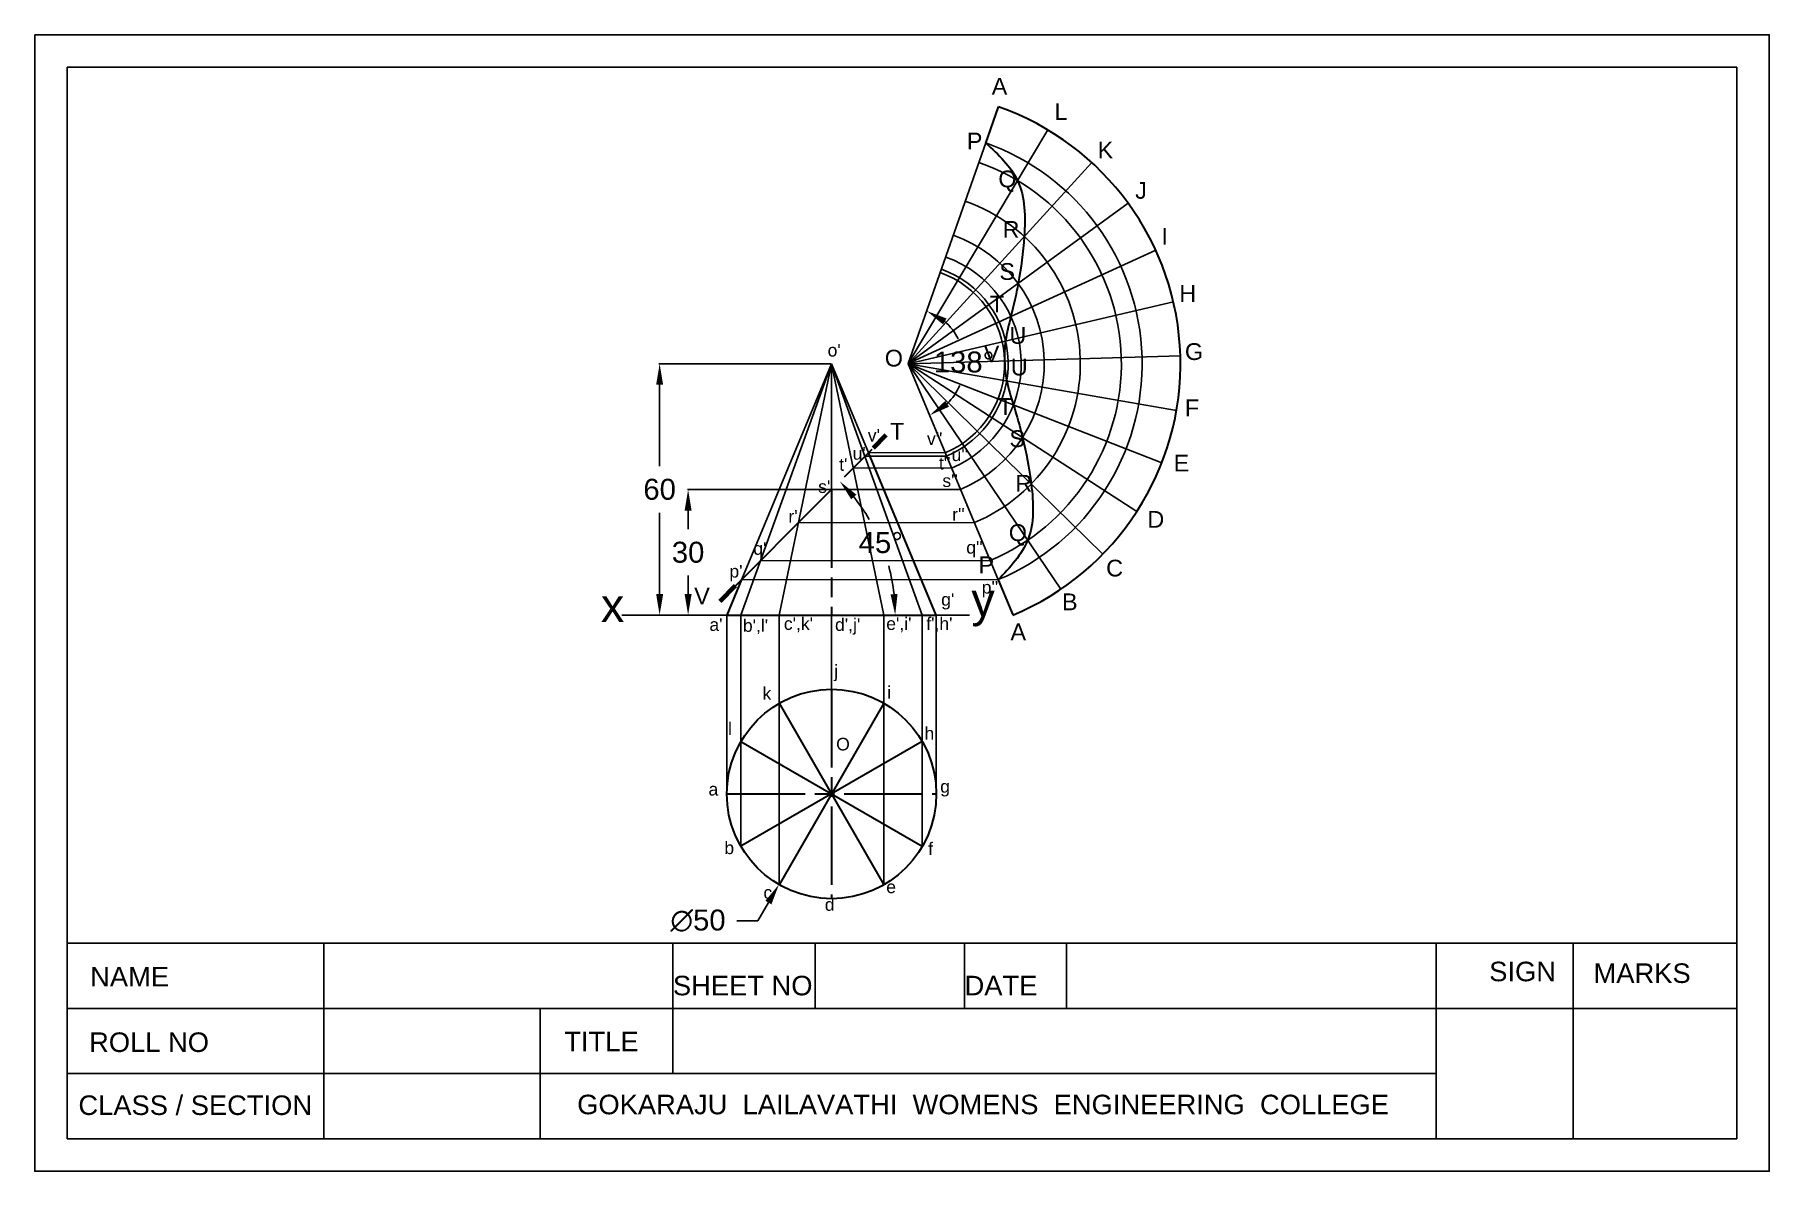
# Model space of a CAD drawing. Header units: millimetres. Extents: x 0 to 266, y 0 to 174.
import ezdxf

# ---------------------------------------------------------------- set-up
doc = ezdxf.new("R2010")
doc.units = ezdxf.units.MM
doc.header["$MEASUREMENT"] = 0
doc.header["$PDMODE"] = 35
doc.linetypes.add('ACAD_ISO08W100', pattern=[36, 24, -3, 6, -3])
doc.styles.get("Standard").update_dxf_attribs({"font": 'arial.ttf'})
doc.dimstyles.get("Standard").update_dxf_attribs({"dimtxt": 5, "dimasz": 5, "dimexe": 0.18, "dimexo": 0.0625, "dimgap": 3, "dimtad": 0, "dimtih": 1, "dimtoh": 1, "dimdec": 0, "dimzin": 0, "dimdsep": 46, "dimtxsty": 'Standard', "dimcen": 0.09, "dimadec": 0, "dimazin": 0, "dimtfac": 1, "dimtdec": 0, "dimtofl": 0, "dimtmove": 0, "dimatfit": 3, "dimfxl": 1, "dimtolj": 1, "dimtzin": 0, "dimarcsym": 0})

# ---------------------------------------------------------------- blocks, each defined once
blk = doc.blocks.new('*D6')
at = {"color": 0, "lineweight": -2, "transparency": 16777216}
for p, q in [((122.25, 123.91), (95.79, 123.91)), ((95.9, 120.7), (95.9, 108.2)), ((95.9, 88.56), (95.9, 101.06)), ((122.25, 85.35), (95.79, 85.35))]:
    blk.add_line(p, q, dxfattribs=at)
at = {"color": 0, "transparency": 16777216}
for points in [[(95.37, 120.7), (96.44, 120.7), (95.9, 123.91)], [(95.37, 88.56), (96.44, 88.56), (95.9, 85.35)]]:
    blk.add_solid(points, dxfattribs=at)
at = {"layer": 'Defpoints', "color": 0, "transparency": 16777216}
for p in [(122.29, 123.91), (95.9, 85.35), (122.29, 85.35)]:
    blk.add_point(p, dxfattribs=at)
at = {"color": 0, "transparency": 16777216, "insert": (95.9, 104.63), "char_height": 3.214, "attachment_point": 5}
blk.add_mtext('\\A1;60', dxfattribs=at)
blk = doc.blocks.new('*D7')
at = {"color": 0, "lineweight": -2, "transparency": 16777216}
for p, q in [((122.25, 104.59), (100.16, 104.59)), ((100.27, 101.38), (100.27, 98.54)), ((100.27, 88.56), (100.27, 91.4)), ((122.25, 85.35), (100.16, 85.35))]:
    blk.add_line(p, q, dxfattribs=at)
at = {"color": 0, "transparency": 16777216}
for points in [[(99.74, 101.38), (100.81, 101.38), (100.27, 104.59)], [(99.74, 88.56), (100.81, 88.56), (100.27, 85.35)]]:
    blk.add_solid(points, dxfattribs=at)
at = {"layer": 'Defpoints', "color": 0, "transparency": 16777216}
for p in [(122.29, 104.59), (100.27, 85.35), (122.29, 85.35)]:
    blk.add_point(p, dxfattribs=at)
at = {"color": 0, "transparency": 16777216, "insert": (100.27, 94.97), "char_height": 3.214, "attachment_point": 5}
blk.add_mtext('\\A1;30', dxfattribs=at)
blk = doc.blocks.new('*D8')
at = {"color": 0, "lineweight": -2, "transparency": 16777216}
for p, q in [((122.23, 57.9), (122.34, 57.9)), ((122.29, 57.84), (122.29, 57.96)), ((110.98, 38.45), (112.6, 41.23)), ((107.77, 38.45), (110.98, 38.45))]:
    blk.add_line(p, q, dxfattribs=at)
at = {"color": 0, "transparency": 16777216}
blk.add_solid([(112.13, 41.5), (113.06, 40.96), (114.21, 44.01)], dxfattribs=at)
at = {"layer": 'Defpoints', "color": 0, "transparency": 16777216}
for p in [(130.36, 71.79), (114.21, 44.01)]:
    blk.add_point(p, dxfattribs=at)
at = {"color": 0, "transparency": 16777216, "insert": (101.79, 38.45), "char_height": 3.214, "attachment_point": 5}
blk.add_mtext('\\A1;∅50', dxfattribs=at)
blk = doc.blocks.new('*D9')
at = {"color": 0, "lineweight": -2, "transparency": 16777216}
for start, end in [(26.3746, 49.0254), (314.2052, 337.1785)]:
    blk.add_arc((134.04, 123.92), 8.58, start, end, dxfattribs=at)
at = {"color": 0, "transparency": 16777216}
for points in [[(139.4, 129.93), (139.93, 130.86), (136.89, 132.01)], [(140.32, 117.32), (139.73, 118.21), (137.34, 116)]]:
    blk.add_solid(points, dxfattribs=at)
at = {"layer": 'Defpoints', "color": 0, "transparency": 16777216}
for p in [(147.91, 163.33), (134.04, 123.93), (134.04, 123.92), (142.03, 120.79), (150.11, 85.36)]:
    blk.add_point(p, dxfattribs=at)
at = {"color": 0, "transparency": 16777216, "insert": (142.62, 124.16), "char_height": 3.214, "attachment_point": 5}
blk.add_mtext('\\A1;138°', dxfattribs=at)
blk = doc.blocks.new('*D10')
at = {"color": 0, "lineweight": -2, "transparency": 16777216}
for start, end in [(30.3636, 38.6495), (6.3505, 15.063)]:
    blk.add_arc((103.04, 85.35), 29.01, start, end, dxfattribs=at)
at = {"color": 0, "transparency": 16777216}
for points in [[(125.3, 103.11), (126.1, 103.82), (123.56, 105.86)], [(132.41, 88.59), (131.34, 88.53), (132.05, 85.35)]]:
    blk.add_solid(points, dxfattribs=at)
at = {"layer": 'Defpoints', "color": 0, "transparency": 16777216}
for p in [(130.69, 112.99), (131.06, 92.86), (90.08, 85.35), (105.17, 87.48), (143.46, 85.35)]:
    blk.add_point(p, dxfattribs=at)
at = {"color": 0, "transparency": 16777216, "insert": (129.84, 96.45), "char_height": 3.214, "attachment_point": 5}
blk.add_mtext('\\A1;45°', dxfattribs=at)
blk = doc.blocks.new('GOKARAJU3')
for p, q in [((5, 169.4), (5, 5)), ((261.19, 169.4), (5, 169.4)), ((261.19, 5), (261.19, 169.4)), ((5, 35), (261.19, 35)), ((44.39, 35), (44.39, 5)), ((97.94, 25), (97.94, 35)), ((119.76, 35), (119.76, 25)), ((142.7, 35), (142.7, 25)), ((158.32, 35), (158.32, 25)), ((215.08, 35), (215.08, 5)), ((236.07, 35), (236.07, 5)), ((5, 25), (261.19, 25)), ((77.59, 25), (77.59, 5)), ((97.94, 25), (97.94, 15)), ((5, 15), (215.08, 15)), ((5, 5), (261.19, 5))]:
    blk.add_line(p, q)
blk.add_lwpolyline([(0, 174.4), (0, 0), (266.19, 0), (266.19, 174.4)], close=True)
at = {"char_height": 3}
for s, width, insert, attachment_point in [('SIGN', 10.7612, (223.21, 32.16), 1), ('MARKS', 16.273, (239.22, 31.9), 1), ('NAME', 15.9424, (8.51, 31.36), 1), ('SHEET NO', 21.0026, (97.94, 30), 1), ('DATE', 14.9315, (142.7, 30), 1), ('ROLL NO', 20.6744, (8.35, 21.31), 1), ('TITLE', 14.1732, (81.27, 21.41), 1), ('CLASS / SECTION', 35.77, (6.71, 11.64), 1), ('GOKARAJU  LAILAVATHI  WOMENS  ENGINEERING  COLLEGE', 147.5066, (145.54, 10.23), 5)]:
    blk.add_mtext_dynamic_manual_height_columns(s, width=width, gutter_width=15, heights=[0], dxfattribs=dict(at, insert=insert, attachment_point=attachment_point))

msp = doc.modelspace()

# ---------------------------------------------------------------- linework, layer by layer
for p, q in [((147.91, 163.33), (134.04, 123.93)), ((155.49, 159.78), (134.04, 123.93)), ((162.21, 154.78), (134.04, 123.92)), ((167.8, 148.55), (134.04, 123.93)), ((172.03, 141.33), (134.05, 123.93)), ((174.74, 133.4), (134.04, 123.92)), ((106.22, 85.35), (122.29, 123.91)), ((108.37, 85.35), (122.29, 123.91)), ((114.25, 85.35), (122.29, 123.91)), ((122.29, 104.59), (122.29, 123.91)), ((130.32, 85.35), (122.29, 123.91)), ((136.2, 85.35), (122.29, 123.91)), ((138.35, 85.35), (122.29, 123.91)), ((175.81, 125.1), (134.04, 123.92)), ((150.11, 85.36), (134.04, 123.92)), ((175.21, 116.75), (134.04, 123.92)), ((172.95, 108.69), (134.04, 123.92)), ((169.13, 101.24), (134.05, 123.93)), ((163.9, 94.7), (134.05, 123.93)), ((157.47, 89.33), (134.05, 123.93)), ((127.41, 109.71), (139.94, 109.75)), ((127.97, 110.27), (139.73, 110.25)), ((125.62, 107.92), (140.71, 107.9)), ((122.29, 104.59), (142.07, 104.64)), ((117.2, 99.51), (144.2, 99.54)), ((111.38, 93.68), (146.62, 93.72)), ((108.48, 90.79), (147.85, 90.78)), ((90.08, 85.35), (143.46, 85.35)), ((106.22, 57.9), (106.22, 85.35)), ((108.37, 49.87), (108.37, 85.35)), ((114.25, 43.98), (114.25, 85.35)), ((122.29, 73.97), (122.29, 85.35)), ((130.32, 43.98), (130.32, 85.35)), ((136.2, 49.87), (136.2, 85.35)), ((138.35, 57.9), (138.35, 85.35))]:
    msp.add_line(p, q)
at = {"linetype": 'ACAD_ISO08W100', "lineweight": 30}
msp.add_line((105.17, 87.48), (130.69, 112.99), dxfattribs=at)
at = {"lineweight": 70, "ltscale": 0.5}
for p, q in [((128.7, 111.01), (130.69, 112.99)), ((105.17, 87.48), (107.56, 89.87))]:
    msp.add_line(p, q, dxfattribs=at)
at = {"lineweight": 30, "ltscale": 0.5}
for p, q in [((138.35, 85.35), (127.97, 110.27)), ((106.22, 85.35), (138.35, 85.35))]:
    msp.add_line(p, q, dxfattribs=at)
at = {"linetype": 'ACAD_ISO08W100', "lineweight": 30, "ltscale": 0.5}
for p, q in [((122.29, 104.59), (122.29, 85.35)), ((108.48, 90.79), (106.22, 85.35)), ((122.29, 73.97), (122.29, 41.83)), ((106.22, 57.9), (138.35, 57.9))]:
    msp.add_line(p, q, dxfattribs=at)
at = {"lineweight": 30}
for p, q in [((114.25, 71.82), (130.32, 43.98)), ((130.32, 71.82), (114.25, 43.98)), ((108.37, 65.93), (136.2, 49.87)), ((136.2, 65.93), (108.37, 49.87))]:
    msp.add_line(p, q, dxfattribs=at)
at = {"linetype": 'Continuous'}
msp.add_lwpolyline([(5, 35), (261.19, 35), (261.19, 169.4), (5, 169.4)], close=True, dxfattribs=at)
at = {"lineweight": 30}
for points in [[(145.96, 157.78), (147.91, 163.33)], [(147.85, 90.78), (150.11, 85.36)]]:
    msp.add_lwpolyline(points, dxfattribs=at)
msp.add_circle((122.29, 57.9), 16.07, dxfattribs=at)
msp.add_arc((134.05, 123.92), 41.78, 292.6047, 70.6215, dxfattribs=at)
for centre, radius, start, end in [((134.04, 123.92), 35.9, 292.6199, 70.6199), ((134.04, 123.93), 32.72, 292.6107, 70.6107), ((134.04, 123.93), 26.42, 292.6085, 70.6085), ((134.04, 123.92), 20.89, 292.6199, 70.6199), ((134.04, 123.92), 17.35, 292.6199, 70.6199), ((134.04, 123.92), 14.81, 292.6199, 70.6199), ((134.04, 123.92), 15.35, 292.6199, 70.6199)]:
    msp.add_arc(centre, radius, start, end)
msp.add_open_spline([(145.96, 157.78), (147.88, 156), (151.99, 152.19), (152.08, 143.77), (151.12, 136.91), (149.96, 131.59), (148.89, 127.68), (148.77, 124.34), (149.08, 121.01), (150.37, 117.17), (151.83, 111.92), (153.17, 105.13), (153.55, 96.71), (149.66, 92.67), (147.85, 90.78)], degree=3, knots=[0, 0, 0, 0, 11.769783, 25.188867, 36.48823, 44.588815, 50.559157, 55.33313, 60.108256, 66.073313, 74.157986, 85.461291, 98.881435, 110.665087, 110.665087, 110.665087, 110.665087], dxfattribs=at)

# ---------------------------------------------------------------- block references
msp.add_blockref('GOKARAJU3', (0, 0))

# ---------------------------------------------------------------- texts
for s, height, p in [('A', 2.57, (146.86, 165.19)), ('L', 2.57, (156.5, 161.31)), ('P', 2.57, (143.04, 156.79)), ('K', 2.57, (163.12, 155.41)), ('Q', 2.57, (147.88, 150.98)), ('J', 2.57, (168.88, 149.23)), ('R', 2.57, (148.53, 143.24)), ('I', 2.57, (172.91, 142.18)), ('S', 2.57, (148.04, 136.78)), ('H', 2.57, (175.65, 133.41)), ('T', 2.57, (146.59, 131.78)), ('U', 2.57, (149.58, 126.96)), ("o'", 1.928, (121.68, 125.02)), ('O', 2.57, (130.45, 123.49)), ('V', 2.57, (145.65, 124.14)), ('G', 2.57, (176.51, 124.49)), ('U', 2.57, (149.79, 122.12)), ('T', 2.57, (147.87, 116.07)), ('F', 2.57, (176.51, 115.86)), ("v'", 1.928, (127.85, 111.97)), ('S', 2.57, (149.58, 111.13)), ("t'", 1.928, (123.46, 107.49)), ("u'", 1.928, (125.52, 109.19)), ('E', 2.57, (174.78, 107.38)), ('R', 2.57, (150.49, 104.28)), ("s'", 1.928, (120.23, 104.09)), ("r'", 1.928, (115.66, 99.52)), ('D', 2.57, (170.75, 98.75)), ('Q', 2.57, (149.48, 96.71)), ("q'", 1.928, (110.28, 94.6)), ('P', 2.57, (144.84, 91.77)), ('C', 2.57, (164.42, 91.27)), ("p'", 1.928, (106.61, 91.1)), ("g'", 1.928, (139.11, 86.78)), ('B', 2.57, (157.65, 86.09)), ("a'", 1.928, (103.54, 82.92)), ("b',l'", 1.928, (108.68, 82.78)), ("c',k'", 1.928, (114.97, 83.07)), ("d',j'", 1.928, (122.82, 82.92)), ("e',i'", 1.928, (130.68, 83.07)), ("f',h'", 1.928, (136.82, 83.07)), ('A', 2.57, (149.74, 81.49)), ('j', 1.93, (122.68, 75.79)), ('i', 1.93, (130.82, 72.51)), ('k', 1.93, (111.68, 72.36)), ('l', 1.93, (106.4, 66.94)), ('h', 1.93, (136.54, 66.23)), ('O', 1.93, (122.99, 64.58)), ('a', 1.93, (103.4, 57.66)), ('g', 1.93, (138.96, 58.09)), ('b', 1.93, (105.83, 48.67)), ('f', 1.93, (137.11, 48.53)), ('c', 1.93, (111.83, 41.82)), ('e', 1.93, (130.68, 42.68)), ('d', 1.93, (121.25, 39.97))]:
    msp.add_text(s, height=height).set_placement(p)
at = {"lineweight": 30, "ltscale": 0.5}
for s, height, p in [('T', 2.57, (131.25, 112.27)), ("v''", 1.928, (136.93, 111.45)), ("t''", 1.928, (138.76, 107.69)), ("u''", 1.928, (140.7, 108.98)), ("s''", 1.928, (139.29, 105)), ("r''", 1.928, (140.8, 99.83)), ("q''", 1.928, (142.96, 94.77)), ("p''", 1.928, (145.33, 88.64)), ('x', 5.14, (86.89, 84.29)), ('V', 2.57, (101.21, 86.97)), ('y', 5.14, (143.74, 85.14))]:
    msp.add_text(s, height=height, dxfattribs=at).set_placement(p)

# ---------------------------------------------------------------- dimensions: what is measured, and where the dimension line sits
for base, line1, line2, picture, middle in [((142.03, 120.79), ((150.11, 85.36), (134.04, 123.92)), ((147.91, 163.33), (134.04, 123.93)), '*D9', (142.62, 124.16)), ((131.06, 92.86), ((90.08, 85.35), (143.46, 85.35)), ((105.17, 87.48), (130.69, 112.99)), '*D10', (129.84, 96.45))]:
    dim = msp.add_angular_dim_2l(base=base, line1=line1, line2=line2, dimstyle='Standard', override={"dimscale": 0.642735, "dimlfac": 1.555851})
    dim.commit()
    dim.dimension.update_dxf_attribs({"geometry": picture, "text_midpoint": middle})
for base, p1, picture, middle in [((95.9, 85.35), (122.29, 123.91), '*D6', (95.9, 104.63)), ((100.27, 85.35), (122.29, 104.59), '*D7', (100.27, 94.97))]:
    dim = msp.add_linear_dim(base=base, p1=p1, p2=(122.29, 85.35), angle=90, dimstyle='Standard', override={"dimscale": 0.642735, "dimlfac": 1.555851})
    dim.commit()
    dim.dimension.update_dxf_attribs({"geometry": picture, "text_midpoint": middle})
dim = msp.add_diameter_dim_2p(p1=(130.36, 71.79), p2=(114.21, 44.01), dimstyle='Standard', override={"dimscale": 0.642735, "dimlfac": 1.555851})
dim.commit()
dim.dimension.update_dxf_attribs({"geometry": '*D8', "text_midpoint": (101.79, 38.45)})

doc.saveas('drawing.dxf')
